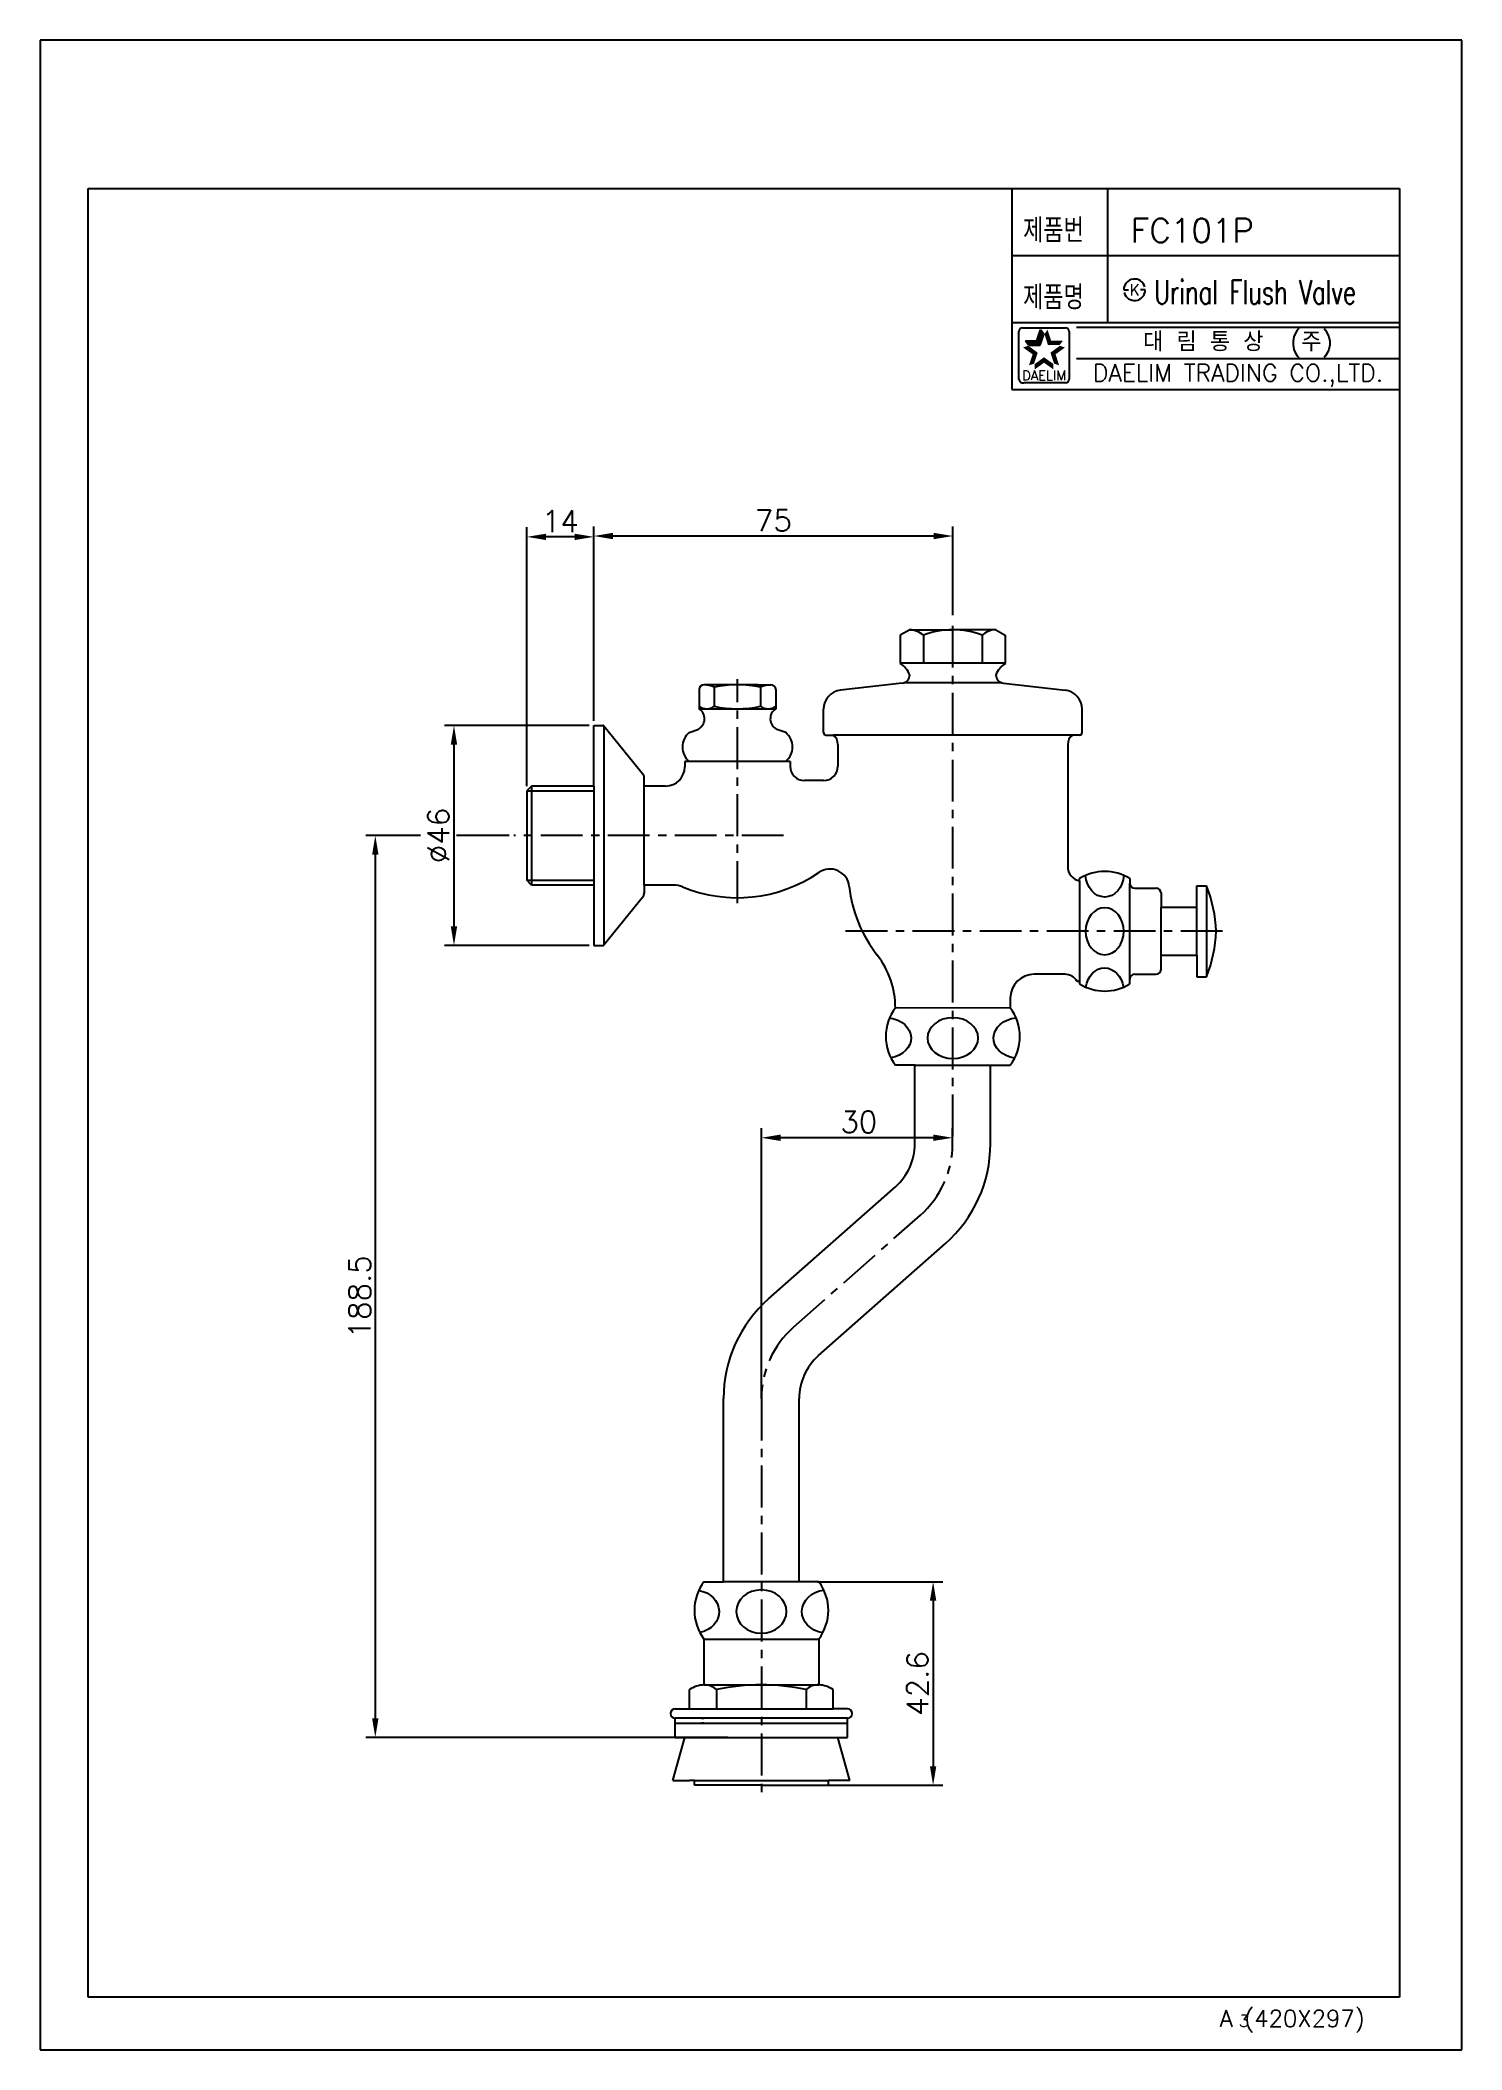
# Model space of a CAD drawing. Extents: x 629 to 926, y -430 to -10.
import ezdxf
from ezdxf.enums import TextEntityAlignment as Align

# ---------------------------------------------------------------- set-up
doc = ezdxf.new("R2010")
doc.units = 0
doc.header["$LTSCALE"] = 7
doc.header["$MEASUREMENT"] = 0
doc.linetypes.add('CENTER', pattern=[2, 1.25, -0.25, 0.25, -0.25])
doc.layers.get('0').update_dxf_attribs({"color": 2, "linetype": 'CONTINUOUS'})
for name, color, linetype in [('CENTER', 1, 'CENTER'), ('D', 2, 'CONTINUOUS'), ('DIM', 2, 'CONTINUOUS'), ('DWG', 7, 'CONTINUOUS'), ('TXT', 4, 'CONTINUOUS')]:
    doc.layers.add(name, color=color, linetype=linetype)
doc.styles.add('GHS', font='ROMANS.shx', dxfattribs={"bigfont": 'GHS.shx'})
doc.styles.add('ROMANS', font='romans')

# ---------------------------------------------------------------- blocks, each defined once
blk = doc.blocks.new('BORDER')
for p, q in [((1, 1), (0, 1)), ((0, 1), (0, 0)), ((1, 0), (1, 1)), ((0, 0), (1, 0))]:
    blk.add_line(p, q)

msp = doc.modelspace()

# ---------------------------------------------------------------- linework, layer by layer
at = {"color": 7}
for p, q in [((831.63, -40.76), (831.63, -82.76)), ((851.63, -40.76), (851.63, -68.76)), ((831.63, -54.76), (912.63, -54.76)), ((831.63, -68.76), (912.63, -68.76)), ((831.63, -82.76), (912.63, -82.76))]:
    msp.add_line(p, q, dxfattribs=at)
at = {"color": 2, "linetype": 'Continuous'}
for p, q in [((833.1, -80.62), (833.1, -70.62)), ((833.85, -69.87), (842.85, -69.87)), ((843.6, -70.62), (843.6, -80.62)), ((845.13, -69.76), (912.63, -69.76)), ((845.13, -76.26), (912.63, -76.26)), ((842.85, -81.37), (834.1, -81.37))]:
    msp.add_line(p, q, dxfattribs=at)
at = {"color": 2}
for p, q in [((836.86, -72.58), (837.61, -70.27)), ((837.53, -73.49), (838.28, -71.18)), ((838.28, -71.18), (837.61, -70.27)), ((834.44, -72.58), (836.86, -72.58)), ((835.11, -73.49), (834.44, -72.58)), ((835.11, -73.49), (837.53, -73.49))]:
    msp.add_line(p, q, dxfattribs=at)
at = {"color": 2, "linetype": 'Continuous'}
for centre, radius, start, end in [((833.85, -70.62), 0.75, 90, 180), ((842.85, -70.62), 0.75, 0, 90), ((833.98, -80.5), 0.884, 188.1301, 278.1301), ((842.85, -80.62), 0.75, 270, 0)]:
    msp.add_arc(centre, radius, start, end, dxfattribs=at)
at = {"color": 2}
for points in [[(836.86, -72.58), (837.53, -73.49), (837.61, -70.27), (838.28, -71.18)], [(839.09, -70.27), (838.43, -71.18), (839.84, -72.58), (839.18, -73.49)], [(835.95, -75.41), (837.02, -75.06), (833.98, -73.98), (835.06, -73.63)], [(834.44, -72.58), (835.11, -73.49), (836.86, -72.58), (837.53, -73.49)], [(835.2, -77.71), (836.27, -77.36), (835.95, -75.41), (837.02, -75.06)], [(839.84, -72.58), (839.18, -73.49), (842.27, -72.58), (841.6, -73.49)], [(842.72, -73.98), (841.65, -73.63), (840.76, -75.41), (839.69, -75.06)], [(840.76, -75.41), (839.69, -75.06), (841.51, -77.71), (840.43, -77.36)], [(838.35, -77.16), (838.35, -76.02), (836.39, -78.58), (836.39, -77.45)], [(840.32, -78.58), (840.32, -77.45), (838.35, -77.16), (838.35, -76.02)]]:
    msp.add_solid(points, dxfattribs=at)
at = {"layer": 'CENTER'}
for p, q in [((819.29, -238.88), (819.29, -130.91)), ((774.29, -190.1), (774.29, -143.29)), ((783.95, -175.98), (727.59, -175.98)), ((875.65, -195.98), (796.2, -195.98)), ((786.02, -278.75), (812.52, -255.33)), ((779.29, -293.66), (779.29, -376.84))]:
    msp.add_line(p, q, dxfattribs=at)
for centre, start, end in [((799.34, -240.42), 311.4625, 360), ((799.19, -293.66), 131.4625, 180)]:
    msp.add_arc(centre, 19.9, start, end, dxfattribs=at)
at = {"layer": 'D'}
for p, q in [((855.01, -61.92), (855.51, -61.92)), ((855.51, -61.92), (856.01, -61.92)), ((859.01, -61.92), (858.51, -61.92)), ((859.51, -61.92), (859.01, -61.92))]:
    msp.add_line(p, q, dxfattribs=at)
for start, end in [(15, 180), (195, 0)]:
    msp.add_arc((857.26, -61.92), 2.25, start, end, dxfattribs=at)
at = {"layer": 'DIM'}
for p, q in [((730.29, -165.63), (730.29, -111.56)), ((744.29, -151.98), (744.29, -111.39)), ((744.29, -151.98), (744.29, -111.56)), ((815.29, -113.39), (748.29, -113.39)), ((819.29, -129.91), (819.29, -111.39)), ((740.29, -113.56), (734.29, -113.56)), ((743.29, -152.98), (713.07, -152.98)), ((715.07, -156.98), (715.07, -194.98)), ((708.07, -175.98), (696.63, -175.98)), ((726.59, -175.98), (715.57, -175.98)), ((698.63, -179.98), (698.63, -360.48)), ((743.29, -198.98), (713.07, -198.98)), ((779.29, -293.66), (779.29, -237.15)), ((815.24, -239.15), (783.29, -239.15)), ((819.24, -240.42), (819.24, -237.15)), ((791.01, -331.92), (817.17, -331.92)), ((815.17, -335.92), (815.17, -370.48)), ((772.29, -364.48), (696.63, -364.48)), ((793.01, -374.48), (817.17, -374.48))]:
    msp.add_line(p, q, dxfattribs=at)
for points in [[(734.29, -112.9), (734.29, -114.23), (730.29, -113.56)], [(740.29, -112.9), (740.29, -114.23), (744.29, -113.56)], [(748.29, -112.72), (748.29, -114.05), (744.29, -113.39)], [(815.29, -112.72), (815.29, -114.05), (819.29, -113.39)], [(714.41, -156.98), (715.74, -156.98), (715.07, -152.98)], [(697.97, -179.98), (699.3, -179.98), (698.63, -175.98)], [(714.41, -194.98), (715.74, -194.98), (715.07, -198.98)], [(783.29, -238.48), (783.29, -239.81), (779.29, -239.15)], [(815.24, -238.48), (815.24, -239.81), (819.24, -239.15)], [(814.5, -335.92), (815.84, -335.92), (815.17, -331.92)], [(697.97, -360.48), (699.3, -360.48), (698.63, -364.48)], [(814.5, -370.48), (815.84, -370.48), (815.17, -374.48)]]:
    msp.add_solid(points, dxfattribs=at)
at = {"layer": 'DWG'}
for p, q in [((810.29, -132.98), (808.32, -134.12)), ((808.32, -134.12), (808.32, -139.98)), ((810.29, -132.98), (819.29, -132.98)), ((813.16, -134.12), (813.16, -139.99)), ((828.29, -132.98), (819.29, -132.98)), ((825.43, -134.12), (825.43, -139.99)), ((828.29, -132.98), (830.26, -134.12)), ((830.26, -134.12), (830.26, -139.98)), ((830.26, -139.99), (808.32, -139.99)), ((766.29, -145.48), (766.29, -149.48)), ((769.29, -144.48), (767.29, -144.48)), ((769.94, -144.48), (769.29, -144.48)), ((769.44, -144.99), (769.44, -148.97)), ((778.64, -144.48), (769.94, -144.48)), ((778.64, -144.48), (779.29, -144.48)), ((779.14, -144.99), (779.14, -148.97)), ((779.29, -144.48), (781.29, -144.48)), ((782.29, -145.48), (782.29, -149.48)), ((808.74, -144.15), (795.85, -145.58)), ((829.51, -144.08), (809.09, -144.08)), ((829.85, -144.15), (842.73, -145.58)), ((766.29, -149.48), (782.29, -149.48)), ((792.29, -154.48), (792.29, -149.56)), ((846.29, -154.48), (846.29, -149.56)), ((744.29, -152.98), (746.15, -152.98)), ((744.29, -165.63), (744.29, -152.98)), ((746.38, -153.09), (746.38, -198.87)), ((754.73, -163.4), (746.38, -153.09)), ((764.2, -154.48), (766.05, -153.81)), ((784.38, -154.48), (782.53, -153.81)), ((792.79, -154.98), (794.29, -154.98)), ((844.29, -154.98), (794.29, -154.98)), ((845.79, -154.98), (844.29, -154.98)), ((795.29, -156.98), (795.29, -161.48)), ((843.29, -156.98), (843.29, -182.48)), ((785.29, -160.48), (763.29, -160.48)), ((763.29, -160.48), (763.29, -161.63)), ((785.29, -160.48), (785.29, -161.48)), ((731.29, -165.63), (730.29, -166.63)), ((730.29, -166.63), (730.29, -168.98)), ((730.29, -166.63), (744.29, -166.63)), ((731.29, -165.63), (731.29, -186.33)), ((744.29, -165.63), (731.29, -165.63)), ((744.29, -165.63), (744.29, -186.33)), ((754.79, -165.33), (754.79, -163.83)), ((754.79, -165.63), (754.79, -165.33)), ((754.79, -186.33), (754.79, -165.63)), ((759.29, -165.63), (754.79, -165.63)), ((792.29, -164.48), (788.29, -164.48)), ((730.29, -168.98), (730.29, -182.98)), ((730.29, -182.98), (730.29, -185.33)), ((730.29, -185.33), (744.29, -185.33)), ((731.29, -186.33), (730.29, -185.33)), ((744.29, -186.33), (731.29, -186.33)), ((744.29, -186.33), (744.29, -198.98)), ((754.73, -188.56), (746.38, -198.87)), ((760.93, -186.33), (754.79, -186.33)), ((754.79, -186.33), (754.79, -186.63)), ((754.79, -186.63), (754.79, -188.13)), ((845.79, -185.44), (845.79, -184.97)), ((845.79, -185.44), (845.79, -206.48)), ((856.29, -184.97), (856.29, -185.98)), ((856.29, -205.98), (856.29, -185.98)), ((857.29, -186.98), (861.79, -186.98)), ((862.79, -187.98), (862.79, -190.98)), ((870.29, -186.48), (872.29, -186.48)), ((870.29, -190.98), (870.29, -186.48)), ((872.29, -186.48), (872.29, -205.48)), ((862.79, -200.98), (862.79, -190.98)), ((862.79, -190.98), (870.29, -190.98)), ((870.29, -200.98), (870.29, -190.98)), ((744.29, -198.98), (746.15, -198.98)), ((862.79, -200.98), (870.29, -200.98)), ((862.79, -203.98), (862.79, -200.98)), ((870.29, -200.98), (870.29, -205.48)), ((842.69, -204.98), (836.29, -204.98)), ((857.29, -204.98), (861.79, -204.98)), ((870.29, -205.48), (872.29, -205.48)), ((831.29, -209.98), (831.29, -211.98)), ((845.79, -206.48), (845.29, -206.48)), ((845.79, -206.48), (845.79, -206.99)), ((856.29, -206.99), (856.29, -205.98)), ((831.29, -211.98), (807.29, -212.03)), ((811.39, -223.98), (807.29, -223.98)), ((811.34, -240.42), (811.34, -223.98)), ((811.39, -223.98), (827.19, -223.98)), ((827.14, -240.42), (827.14, -223.98)), ((827.19, -223.98), (831.29, -223.98)), ((780.78, -272.83), (807.29, -249.41)), ((791.25, -284.67), (817.75, -261.25)), ((771.39, -331.92), (771.39, -293.66)), ((787.19, -331.92), (787.19, -293.66)), ((767.29, -331.92), (771.39, -331.92)), ((787.19, -331.92), (771.39, -331.92)), ((791.29, -331.92), (787.19, -331.92)), ((767.29, -343.92), (767.29, -353.49)), ((767.29, -343.92), (791.29, -343.92)), ((791.29, -343.92), (791.29, -353.49)), ((764.29, -358.48), (764.29, -354.48)), ((767.29, -353.49), (791.29, -353.49)), ((769.95, -354.48), (769.95, -358.48)), ((788.63, -354.48), (788.63, -358.48)), ((794.29, -358.48), (794.29, -354.48)), ((761.29, -358.48), (764.29, -358.48)), ((797.29, -360.48), (761.29, -360.48)), ((767.19, -360.48), (761.29, -360.48)), ((761.29, -364.48), (761.29, -360.48)), ((764.29, -358.48), (794.29, -358.48)), ((766.79, -360.48), (767.29, -360.48)), ((797.29, -358.48), (794.29, -358.48)), ((797.29, -364.48), (797.29, -360.48)), ((760.79, -373.48), (763.29, -364.48)), ((761.29, -361.48), (797.29, -361.48)), ((761.29, -364.48), (797.29, -364.48)), ((767.29, -361.48), (766.79, -361.48)), ((797.79, -373.48), (795.29, -364.48)), ((760.79, -373.48), (764.29, -373.48)), ((765.29, -373.48), (764.29, -373.48)), ((765.29, -373.48), (793.29, -373.48)), ((765.29, -374.48), (765.29, -373.48)), ((793.29, -374.48), (793.29, -373.48)), ((794.29, -373.48), (793.29, -373.48)), ((797.79, -373.48), (794.29, -373.48)), ((767.79, -374.48), (765.29, -374.48)), ((779.29, -374.48), (767.79, -374.48)), ((779.29, -374.48), (790.79, -374.48)), ((790.79, -374.48), (793.29, -374.48))]:
    msp.add_line(p, q, dxfattribs=at)
for centre, radius, start, end in [((810.05, -137.78), 4.81, 49.6557, 87.0591), ((819.29, -150.09), 17.11, 68.9945, 111.0055), ((828.31, -137.18), 4.21, 93.1377, 133.2608), ((805.61, -144.2), 5, 20.6935, 57.2095), ((808.54, -142.41), 1.75, 276.3402, 0), ((832.97, -144.2), 5, 122.7905, 159.3065), ((830.04, -142.41), 1.75, 180, 263.6598), ((767.29, -145.48), 1, 90, 180), ((767.14, -149.84), 5.36, 64.6353, 88.4407), ((774.29, -167.6), 23.12, 77.8906, 102.1094), ((781.44, -149.84), 5.36, 91.5593, 115.3647), ((781.29, -145.48), 1, 0, 90), ((796.29, -149.56), 4, 96.3402, 180), ((842.29, -149.56), 4, 0, 83.6598), ((764.93, -151.57), 2.5, 296.8113, 56.8873), ((767.86, -146.77), 2.71, 234.4739, 305.6472), ((774.29, -126), 23.48, 258.076, 281.924), ((780.72, -146.77), 2.71, 234.3528, 305.5261), ((783.66, -151.57), 2.5, 123.1127, 243.1887), ((746.15, -153.28), 0.3, 38.991, 90), ((766.69, -157.48), 3.9, 129.7151, 230.2849), ((781.89, -157.48), 3.9, 309.7151, 50.2849), ((792.79, -154.48), 0.5, 180, 270), ((792.79, -156.98), 2.5, 0, 53.1301), ((845.79, -156.98), 2.5, 126.8699, 180), ((845.79, -154.48), 0.5, 270, 0), ((753.29, -163.83), 1.5, 0, 16.5177), ((759.29, -161.63), 4, 270, 0), ((788.29, -161.48), 3, 180, 270), ((792.29, -161.48), 3, 270, 0), ((774.29, -158.98), 30, 247.5609, 304.5162), ((793.61, -187.06), 4.08, 6.3153, 124.5162), ((846.29, -182.48), 3, 180, 260.4059), ((851.04, -193.48), 10, 58.3318, 121.6682), ((753.29, -188.13), 1.5, 343.4823, 9.9078), ((760.93, -191.33), 5, 67.5609, 90), ((825.99, -183.48), 28.5, 186.3153, 217.8848), ((857.29, -185.98), 1, 180, 270), ((861.79, -187.98), 1, 0, 90), ((846.31, -196.91), 28, 1.9053, 21.872), ((846.31, -195.05), 28, 338.128, 358.0947), ((746.15, -198.68), 0.3, 270, 321.009), ((789.29, -212.03), 18, 0, 37.8848), ((836.29, -209.98), 5, 90, 180), ((842.69, -207.98), 3, 30, 90), ((857.29, -205.98), 1, 90, 180), ((861.79, -203.98), 1, 270, 0), ((851.04, -198.48), 10, 238.3318, 301.6682), ((815.29, -217.98), 10, 143.1301, 216.8699), ((823.29, -217.98), 10, 323.1301, 36.8699), ((799.34, -240.42), 12, 311.4625, 360), ((799.34, -240.42), 27.8, 311.4625, 360), ((799.19, -293.66), 27.8, 131.4625, 180), ((799.19, -293.66), 12, 131.4625, 180), ((775.29, -337.92), 10, 143.1301, 216.8699), ((783.29, -337.92), 10, 323.1301, 36.8699), ((767.58, -359.39), 5.91, 92.8028, 123.824), ((767.13, -357.97), 4.49, 51.0958, 87.9509), ((779.29, -397.92), 44.43, 77.8647, 102.1353), ((791.14, -357.13), 3.65, 87.5888, 133.3645), ((791, -359.39), 5.91, 56.176, 87.1972), ((761.29, -359.48), 1, 90, 270), ((797.29, -359.48), 1, 270, 90)]:
    msp.add_arc(centre, radius, start, end, dxfattribs=at)
at = {"layer": 'DWG', "extrusion": (0, 0, -1)}
for centre, major_axis, ratio, start_param, end_param in [((851.02, -183.93), (0, -4.91), 0.813014, 4.787149, 7.775839), ((851.02, -208.55), (0, -4.91), 0.813014, 1.750588, 4.53586), ((805.24, -218.31), (5.32, 0), 0.799301, 4.868672, 7.643713), ((833.12, -218.31), (5.32, 0), 0.799301, 1.741641, 4.596356), ((765.2, -338.17), (5.26, 0), 0.859229, 4.905713, 7.616676), ((793.03, -338.17), (5.26, 0), 0.859229, 1.74437, 4.584052)]:
    msp.add_ellipse(centre, major_axis=major_axis, ratio=ratio, start_param=start_param, end_param=end_param, dxfattribs=at)
for centre, major_axis, ratio in [((851.02, -195.98), (0, -4.91), 0.813014), ((819.29, -218.31), (5.32, 0), 0.799301), ((779.29, -338.17), (5.26, 0), 0.859229)]:
    msp.add_ellipse(centre, major_axis=major_axis, ratio=ratio, dxfattribs=at)
at = {"layer": 'TXT'}
for p, q in [((638.63, -418.76), (638.63, -40.76)), ((638.63, -40.76), (912.63, -40.76)), ((912.63, -40.76), (912.63, -418.76)), ((912.63, -418.76), (638.63, -418.76))]:
    msp.add_line(p, q, dxfattribs=at)

# ---------------------------------------------------------------- block references
at = {"xscale": 420, "yscale": 297, "zscale": 420, "rotation": 270}
msp.add_blockref('BORDER', (628.63, -9.76), dxfattribs=at)

# ---------------------------------------------------------------- texts
at = {"color": 7, "linetype": 'Continuous'}
for s, height, style, p in [('대 림 통 상  (주)', 4, 'GHS', (878.89, -73.06)), ('DAELIM TRADING CO.,LTD.', 3.6, 'ROMANS', (878.89, -79.83))]:
    msp.add_text(s, height=height, dxfattribs=dict(at, style=style)).set_placement(p, align=Align.MIDDLE)
at = {"color": 2, "linetype": 'Continuous', "style": 'ROMANS'}
msp.add_text('DAELIM', height=2, dxfattribs=at).set_placement((838.35, -80.82), align=Align.CENTER)
at = {"layer": 'D', "style": 'GHS'}
for s, width, p in [('제품번', 0.8, (833.97, -52.03)), ('제품명', 0.8, (833.97, -66.03)), ('Urinal Flush Valve', 0.7, (861.36, -64.92))]:
    msp.add_text(s, height=5, dxfattribs=dict(at, width=width)).set_placement(p)
msp.add_text('FC101P', height=5, dxfattribs=at).set_placement((856.48, -52.03))
msp.add_text('K', height=2.39, dxfattribs=at).set_placement((857.26, -61.92), align=Align.MIDDLE)
at = {"layer": 'DIM', "style": 'ROMANS'}
msp.add_text('30', height=4.5, dxfattribs=at).set_placement((795.81, -238.09))
at = {"layer": 'DIM', "char_height": 4.5, "attachment_point": 5, "style": 'ROMANS'}
for s, insert in [('\\A1;14', (737.29, -110.31)), ('\\A1;75', (781.79, -110.14))]:
    msp.add_mtext(s, dxfattribs=dict(at, insert=insert))
at = {"layer": 'DIM', "char_height": 4.5, "attachment_point": 5, "rotation": 90, "style": 'ROMANS'}
for s, insert in [('\\A1;%%C46', (711.82, -175.98)), ('\\A1;188.5', (695.38, -272.38)), ('\\A1;42.6', (811.92, -353.2))]:
    msp.add_mtext(s, dxfattribs=dict(at, insert=insert))
at = {"layer": 'DWG', "style": 'GHS'}
msp.add_text('A (420X297)', height=3.5, dxfattribs=at).set_placement((875.07, -424.97))
msp.add_text('3', height=2.5, dxfattribs=at).set_placement((880.12, -424.97), align=Align.CENTER)

doc.saveas('drawing.dxf')
